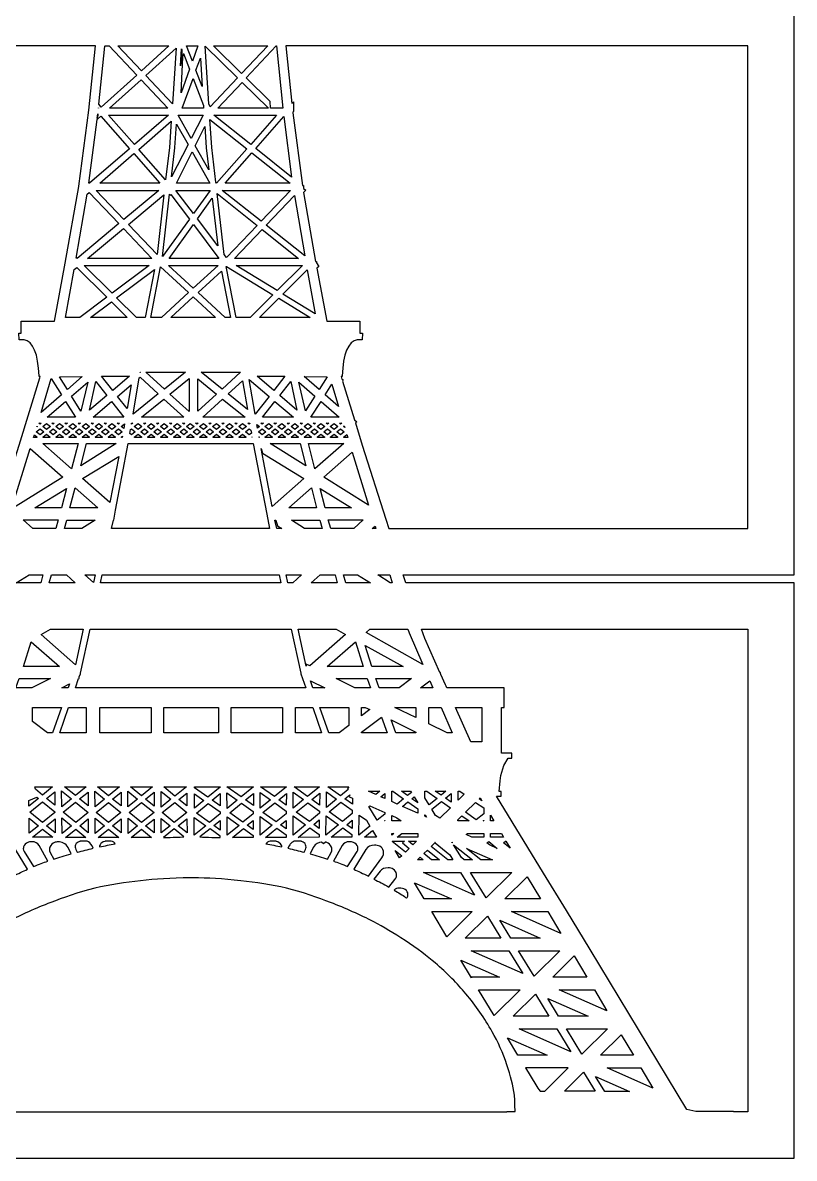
# Model space of a CAD drawing. Extents: x -437 to 3052, y -819 to 142.
# Drawn here: x 2754.7 to 3052.4, y -819.4 to -381.4 of the extents above; entities that cross this region are included whole.
import ezdxf

# ---------------------------------------------------------------- set-up
doc = ezdxf.new("R2010")
doc.units = 0
doc.layers.add('LAYER_1', color=7, linetype='CONTINUOUS')

msp = doc.modelspace()

# ---------------------------------------------------------------- linework, layer by layer
at = {"layer": 'LAYER_1', "color": 7}
for points in [[(2586.57, -372.41), (2586.57, -594.38), (2737.51, -594.38), (2736.56, -597.44), (2586.57, -597.44), (2586.57, -819.4), (3052.43, -819.4), (3052.43, -597.44), (2902.52, -597.44), (2901.57, -594.38), (3052.43, -594.38), (3052.43, -372.41)], [(2788.14, -390.33), (2798.72, -401.56), (2785.07, -413.9), (2784.13, -412.83), (2786.37, -390.46), (2786.51, -390.33), (2788.14, -390.33)], [(2811.14, -390.33), (2800.52, -399.93), (2791.46, -390.33), (2811.14, -390.33)], [(2812.48, -412.61), (2802.21, -401.72), (2813.9, -391.17), (2812.48, -412.61)], [(2815.59, -398), (2816.02, -391.48), (2816.14, -391.78), (2816, -394.58), (2815.59, -398)], [(2815.86, -408.37), (2816.56, -394.63), (2816.72, -393.28), (2819.08, -399.35), (2815.86, -408.37)], [(2820.21, -396.16), (2817.95, -390.33), (2822.3, -390.33), (2820.21, -396.16)], [(2827.08, -413.85), (2826.6, -412.61), (2825.13, -390.41), (2837.63, -402.66), (2827.08, -413.85)], [(2839.22, -400.98), (2828.34, -390.33), (2849.27, -390.33), (2839.22, -400.98)], [(2852.7, -390.33), (2855.1, -414.33), (2850.3, -414.33), (2850.27, -411.79), (2840.96, -402.68), (2852.59, -390.33), (2852.7, -390.33)], [(2821.6, -399.73), (2823.29, -395.1), (2824.01, -405.95), (2821.6, -399.73)], [(2824.5, -413.32), (2824.56, -414.33), (2816.26, -414.33), (2820.45, -402.88), (2824.5, -413.32)], [(2810.72, -414.33), (2788.25, -414.33), (2800.4, -403.36), (2810.72, -414.33)], [(2830.01, -414.33), (2839.37, -404.37), (2849.52, -414.33), (2830.01, -414.33)], [(2783.99, -414.2), (2783.99, -414.33), (2783.98, -414.33), (2783.99, -414.2)], [(2784.87, -417.38), (2795.97, -429.99), (2780.57, -443.32), (2780.29, -443.32), (2783.41, -418.7), (2784.87, -417.38)], [(2783.76, -417.04), (2783.47, -418.27), (2783.69, -416.49), (2783.69, -417.04), (2783.76, -417.04)], [(2810.95, -417.04), (2797.84, -428.37), (2787.85, -417.04), (2810.95, -417.04)], [(2811.37, -429.44), (2811.37, -429.45), (2809.9, -442.04), (2799.5, -430.26), (2812.03, -419.39), (2811.37, -429.44)], [(2818.54, -428.37), (2812.19, -440.83), (2813.5, -429.59), (2813.5, -429.56), (2814.1, -420.51), (2818.54, -428.37)], [(2814.7, -417.07), (2814.73, -417.04), (2824.32, -417.04), (2819.75, -426.01), (2814.7, -417.07)], [(2829.53, -443.31), (2829.27, -442.86), (2827.71, -429.45), (2827.71, -429.42), (2827, -418.67), (2841.25, -430.02), (2829.53, -443.31)], [(2842.72, -428.36), (2828.51, -417.04), (2852.7, -417.04), (2842.72, -428.36)], [(2844.66, -429.91), (2855.52, -417.57), (2858.48, -440.92), (2844.66, -429.91)], [(2826.56, -438.06), (2821.34, -428.82), (2825.04, -421.42), (2825.58, -429.54), (2825.58, -429.59), (2826.56, -438.06)], [(2807.7, -443.32), (2784.44, -443.32), (2797.63, -431.88), (2807.7, -443.32)], [(2814.08, -443.32), (2820.14, -431.2), (2826.99, -443.32), (2814.08, -443.32)], [(2832.85, -443.32), (2843.19, -431.57), (2857.94, -443.32), (2832.85, -443.32)], [(2807.32, -446.03), (2793.78, -457.29), (2783.08, -446.03), (2807.32, -446.03)], [(2827.04, -446.03), (2820.6, -454.98), (2813.83, -446.03), (2827.04, -446.03)], [(2846.7, -457.95), (2831.74, -446.03), (2858.03, -446.03), (2846.7, -457.95)], [(2780.41, -446.82), (2791.86, -458.88), (2775.75, -472.28), (2775.71, -472.28), (2775.49, -472.06), (2775.41, -472.17), (2779.58, -447.53), (2780.41, -446.82)], [(2806.56, -470.73), (2795.54, -459.15), (2809.23, -447.77), (2806.56, -470.73)], [(2808.62, -471.6), (2811.42, -447.54), (2811.87, -448.06), (2811.9, -447.68), (2819.04, -457.14), (2808.62, -471.6)], [(2822.13, -457.01), (2827.83, -449.02), (2829.97, -467.39), (2822.13, -457.01)], [(2832.53, -470.78), (2829.79, -447.3), (2845.17, -459.55), (2833.4, -471.93), (2832.53, -470.78)], [(2848.65, -459.5), (2859.58, -447.99), (2863.53, -471.35), (2848.65, -459.5)], [(2830.46, -472.28), (2811.23, -472.28), (2820.58, -459.18), (2830.46, -472.28)], [(2804.6, -472.28), (2779.75, -472.28), (2793.63, -460.74), (2804.6, -472.28)], [(2836.51, -472.28), (2847.12, -461.11), (2861.14, -472.28), (2836.51, -472.28)], [(2775.59, -475.73), (2787.2, -487.26), (2776.77, -495.08), (2771.26, -495.08), (2774.64, -476.52), (2775.59, -475.73)], [(2803.57, -475), (2789.23, -485.74), (2778.44, -475), (2803.57, -475)], [(2801.96, -495.08), (2798.6, -495.08), (2790.99, -487.49), (2805.61, -476.57), (2801.96, -495.08)], [(2818.73, -485.48), (2808.28, -495.08), (2804.14, -495.08), (2807.96, -475.57), (2818.73, -485.48)], [(2810.98, -475), (2830.13, -475), (2820.55, -483.8), (2810.98, -475)], [(2832.81, -495.08), (2822.38, -485.48), (2831.43, -477.15), (2834.94, -495.08), (2832.81, -495.08)], [(2842.51, -495.08), (2837.13, -495.08), (2833.25, -475.47), (2833.38, -475.35), (2851.31, -486.31), (2842.51, -495.08)], [(2852.92, -484.7), (2837.04, -475), (2862.66, -475), (2852.92, -484.7)], [(2855.12, -486.05), (2864.48, -476.75), (2867.56, -493.65), (2855.12, -486.05)], [(2795.06, -495.08), (2780.84, -495.08), (2788.96, -489.01), (2795.06, -495.08)], [(2811.95, -495.08), (2820.55, -487.16), (2829.16, -495.08), (2811.95, -495.08)], [(2846.04, -495.08), (2853.51, -487.66), (2865.65, -495.08), (2846.04, -495.08)], [(2800.05, -516.31), (2800.08, -516.18), (2800.24, -516.18), (2800.05, -516.31)], [(2817.5, -516.18), (2809.42, -522.68), (2802.3, -516.18), (2817.5, -516.18)], [(2831.66, -522.66), (2823.61, -516.18), (2838.8, -516.18), (2831.66, -522.66)], [(2769.68, -524.91), (2761.85, -531.75), (2765.73, -518.63), (2769.68, -524.91)], [(2777.72, -517.87), (2772, -522.87), (2768.92, -517.95), (2777.72, -517.87)], [(2777.22, -531.21), (2773.58, -525.4), (2779.81, -519.96), (2777.22, -531.21)], [(2782.94, -519.74), (2787.22, -525.2), (2780.57, -530.88), (2782.94, -519.74)], [(2789.51, -523.24), (2785.18, -517.73), (2795.94, -517.74), (2789.51, -523.24)], [(2795.01, -530.24), (2791.31, -525.54), (2796.57, -521.05), (2795.01, -530.24)], [(2807.07, -524.57), (2797.34, -532.41), (2799.71, -518.36), (2800.02, -518.1), (2807.07, -524.57)], [(2811.55, -524.63), (2818.96, -518.61), (2818.97, -531.4), (2811.55, -524.63)], [(2822.26, -531.18), (2822.26, -518.76), (2829.5, -524.61), (2822.26, -531.18)], [(2834.03, -524.57), (2839.56, -519.49), (2841.42, -530.52), (2834.03, -524.57)], [(2844.43, -532.36), (2842.17, -519.02), (2849.79, -525.54), (2844.43, -532.36)], [(2851.59, -523.24), (2845.16, -517.74), (2855.93, -517.73), (2851.59, -523.24)], [(2853.89, -525.2), (2858.17, -519.74), (2860.53, -530.88), (2853.89, -525.2)], [(2863.87, -531.14), (2861.29, -519.96), (2867.5, -525.38), (2863.87, -531.14)], [(2869.09, -522.86), (2863.4, -517.89), (2872.17, -517.96), (2869.09, -522.86)], [(2871.43, -524.91), (2874, -520.82), (2876.52, -529.36), (2871.43, -524.91)], [(2775.13, -533.57), (2764.23, -533.57), (2771.26, -527.43), (2775.13, -533.57)], [(2781.94, -533.57), (2789.03, -527.5), (2793.79, -533.57), (2781.94, -533.57)], [(2816.87, -533.57), (2800.53, -533.57), (2809.2, -526.53), (2816.87, -533.57)], [(2824.24, -533.57), (2831.88, -526.54), (2840.57, -533.57), (2824.24, -533.57)], [(2847.31, -533.57), (2852.08, -527.5), (2859.17, -533.57), (2847.31, -533.57)], [(2865.97, -533.57), (2869.84, -527.43), (2876.87, -533.57), (2865.97, -533.57)], [(2761.44, -538), (2762.88, -539.19), (2761.43, -540.38), (2759.99, -539.19), (2761.44, -538)], [(2760.2, -537.23), (2760.27, -537.03), (2760.36, -537.11), (2760.2, -537.23)], [(2761.89, -535.85), (2761.43, -536.23), (2760.97, -535.85), (2761.89, -535.85)], [(2765.41, -537.11), (2763.95, -538.3), (2762.51, -537.12), (2763.97, -535.92), (2765.41, -537.11)], [(2766.49, -537.99), (2767.92, -539.18), (2766.47, -540.36), (2765.03, -539.19), (2766.49, -537.99)], [(2766.01, -535.85), (2766.94, -535.85), (2766.48, -536.23), (2766.01, -535.85)], [(2767.55, -537.12), (2769, -535.92), (2770.45, -537.11), (2768.99, -538.3), (2767.55, -537.12)], [(2770.07, -539.19), (2771.52, -537.99), (2772.97, -539.18), (2771.51, -540.37), (2770.07, -539.19)], [(2771.05, -535.85), (2771.99, -535.85), (2771.52, -536.24), (2771.05, -535.85)], [(2772.59, -537.12), (2774.05, -535.92), (2775.49, -537.11), (2774.03, -538.3), (2772.59, -537.12)], [(2775.11, -539.19), (2776.56, -537.99), (2778, -539.18), (2776.55, -540.37), (2775.11, -539.19)], [(2776.09, -535.85), (2777.02, -535.85), (2776.55, -536.23), (2776.09, -535.85)], [(2779.07, -538.3), (2777.63, -537.11), (2779.07, -535.92), (2780.53, -537.11), (2779.07, -538.3)], [(2781.6, -538), (2783.04, -539.18), (2781.59, -540.37), (2780.16, -539.2), (2781.6, -538)], [(2782.07, -535.85), (2781.61, -536.23), (2781.15, -535.85), (2782.07, -535.85)], [(2784.13, -535.93), (2785.57, -537.11), (2784.12, -538.3), (2782.68, -537.11), (2784.13, -535.93)], [(2786.64, -538), (2788.09, -539.19), (2786.64, -540.37), (2785.2, -539.19), (2786.64, -538)], [(2786.18, -535.85), (2787.09, -535.85), (2786.64, -536.23), (2786.18, -535.85)], [(2787.72, -537.12), (2789.18, -535.93), (2790.62, -537.11), (2789.16, -538.3), (2787.72, -537.12)], [(2790.24, -539.19), (2791.69, -537.99), (2793.13, -539.18), (2791.68, -540.37), (2790.24, -539.19)], [(2791.22, -535.85), (2792.15, -535.85), (2791.68, -536.23), (2791.22, -535.85)], [(2792.76, -537.11), (2794.05, -536.05), (2793.73, -537.91), (2792.76, -537.11)], [(2796.73, -537.99), (2798.17, -539.18), (2796.72, -540.37), (2796.09, -539.85), (2796.34, -538.31), (2796.73, -537.99)], [(2796.69, -536.21), (2796.75, -535.85), (2797.2, -535.85), (2796.72, -536.24), (2796.69, -536.21)], [(2800.69, -537.11), (2799.24, -538.3), (2797.79, -537.12), (2799.25, -535.92), (2800.69, -537.11)], [(2800.32, -539.19), (2801.77, -537.99), (2803.21, -539.18), (2801.76, -540.37), (2800.32, -539.19)], [(2802.23, -535.85), (2801.76, -536.23), (2801.3, -535.85), (2802.23, -535.85)], [(2805.73, -537.11), (2804.28, -538.3), (2802.84, -537.12), (2804.28, -535.92), (2805.73, -537.11)], [(2805.36, -539.2), (2806.81, -538), (2808.25, -539.18), (2806.79, -540.37), (2805.36, -539.2)], [(2807.27, -535.85), (2806.81, -536.23), (2806.35, -535.85), (2807.27, -535.85)], [(2810.77, -537.11), (2809.32, -538.3), (2807.89, -537.11), (2809.33, -535.93), (2810.77, -537.11)], [(2810.41, -539.19), (2811.86, -538), (2813.29, -539.19), (2811.84, -540.37), (2810.41, -539.19)], [(2812.3, -535.85), (2811.84, -536.23), (2811.38, -535.85), (2812.3, -535.85)], [(2815.83, -537.11), (2814.37, -538.3), (2812.93, -537.12), (2814.39, -535.92), (2815.83, -537.11)], [(2815.45, -539.19), (2816.91, -537.99), (2818.35, -539.17), (2816.88, -540.37), (2815.45, -539.19)], [(2817.35, -535.85), (2816.89, -536.23), (2816.43, -535.85), (2817.35, -535.85)], [(2819.41, -535.92), (2820.87, -537.11), (2819.41, -538.3), (2817.96, -537.12), (2819.41, -535.92)], [(2820.48, -539.19), (2821.94, -537.99), (2823.38, -539.18), (2821.92, -540.37), (2820.48, -539.19)], [(2821.46, -535.85), (2822.4, -535.85), (2821.93, -536.24), (2821.46, -535.85)], [(2823.01, -537.12), (2824.46, -535.93), (2825.9, -537.11), (2824.45, -538.3), (2823.01, -537.12)], [(2825.52, -539.18), (2826.97, -537.99), (2828.42, -539.18), (2826.96, -540.37), (2825.52, -539.18)], [(2826.51, -535.85), (2827.43, -535.85), (2826.97, -536.23), (2826.51, -535.85)], [(2828.03, -537.11), (2829.48, -535.92), (2830.94, -537.11), (2829.48, -538.3), (2828.03, -537.11)], [(2830.57, -539.2), (2832.02, -538), (2833.46, -539.18), (2832, -540.37), (2830.57, -539.2)], [(2831.56, -535.85), (2832.48, -535.85), (2832.02, -536.23), (2831.56, -535.85)], [(2833.1, -537.12), (2834.54, -535.93), (2835.98, -537.11), (2834.53, -538.3), (2833.1, -537.12)], [(2835.61, -539.19), (2837.06, -538), (2838.5, -539.19), (2837.05, -540.37), (2835.61, -539.19)], [(2836.59, -535.85), (2837.51, -535.85), (2837.05, -536.23), (2836.59, -535.85)], [(2839.58, -538.3), (2838.14, -537.12), (2839.59, -535.92), (2841.03, -537.11), (2839.58, -538.3)], [(2842.1, -537.99), (2842.77, -538.54), (2842.96, -539.66), (2842.09, -540.37), (2840.65, -539.19), (2842.1, -537.99)], [(2842.33, -535.85), (2842.36, -536.02), (2842.1, -536.23), (2841.64, -535.85), (2842.33, -535.85)], [(2845.32, -537.73), (2845.08, -536.3), (2846.07, -537.11), (2845.32, -537.73)], [(2847.14, -537.99), (2848.59, -539.18), (2847.13, -540.37), (2845.69, -539.19), (2847.14, -537.99)], [(2846.67, -535.85), (2847.61, -535.85), (2847.14, -536.24), (2846.67, -535.85)], [(2848.21, -537.12), (2849.67, -535.92), (2851.11, -537.11), (2849.65, -538.3), (2848.21, -537.12)], [(2850.73, -539.19), (2852.18, -537.99), (2853.62, -539.18), (2852.17, -540.36), (2850.73, -539.19)], [(2851.69, -535.85), (2852.64, -535.85), (2852.16, -536.24), (2851.69, -535.85)], [(2853.24, -537.13), (2854.7, -535.92), (2856.14, -537.11), (2854.68, -538.31), (2853.24, -537.13)], [(2857.2, -540.38), (2855.77, -539.2), (2857.22, -538), (2858.66, -539.18), (2857.2, -540.38)], [(2857.22, -536.23), (2856.77, -535.85), (2857.69, -535.85), (2857.22, -536.23)], [(2859.74, -538.3), (2858.3, -537.12), (2859.75, -535.93), (2861.19, -537.11), (2859.74, -538.3)], [(2862.27, -538), (2863.71, -539.19), (2862.26, -540.37), (2860.82, -539.19), (2862.27, -538)], [(2861.8, -535.85), (2862.72, -535.85), (2862.26, -536.23), (2861.8, -535.85)], [(2864.78, -538.3), (2863.34, -537.12), (2864.8, -535.92), (2866.24, -537.11), (2864.78, -538.3)], [(2867.3, -537.99), (2868.75, -539.18), (2867.3, -540.37), (2865.85, -539.18), (2867.3, -537.99)], [(2866.84, -535.85), (2867.77, -535.85), (2867.31, -536.23), (2866.84, -535.85)], [(2869.83, -538.3), (2868.37, -537.11), (2869.82, -535.92), (2871.28, -537.11), (2869.83, -538.3)], [(2872.35, -537.99), (2873.79, -539.18), (2872.33, -540.37), (2870.9, -539.19), (2872.35, -537.99)], [(2871.87, -535.85), (2872.82, -535.85), (2872.34, -536.24), (2871.87, -535.85)], [(2874.86, -538.3), (2873.42, -537.12), (2874.87, -535.93), (2876.31, -537.11), (2874.86, -538.3)], [(2877.39, -537.99), (2878.83, -539.19), (2877.38, -540.37), (2875.94, -539.19), (2877.39, -537.99)], [(2876.92, -535.85), (2877.85, -535.85), (2877.38, -536.23), (2876.92, -535.85)], [(2878.45, -537.11), (2878.76, -536.86), (2878.97, -537.54), (2878.45, -537.11)], [(2760.36, -541.25), (2760.18, -541.4), (2758.95, -541.4), (2759.27, -540.35), (2760.36, -541.25)], [(2763.96, -540.07), (2765.39, -541.25), (2765.2, -541.4), (2762.68, -541.4), (2762.51, -541.26), (2763.96, -540.07)], [(2769, -540.06), (2770.44, -541.25), (2770.26, -541.4), (2767.74, -541.4), (2767.55, -541.25), (2769, -540.06)], [(2774.04, -540.06), (2775.48, -541.24), (2775.28, -541.4), (2772.76, -541.4), (2772.59, -541.26), (2774.04, -540.06)], [(2780.33, -541.4), (2777.81, -541.4), (2777.64, -541.26), (2779.09, -540.07), (2780.52, -541.25), (2780.33, -541.4)], [(2784.13, -540.07), (2785.57, -541.25), (2785.39, -541.4), (2782.83, -541.4), (2782.67, -541.26), (2784.13, -540.07)], [(2789.16, -540.07), (2790.6, -541.25), (2790.41, -541.4), (2787.89, -541.4), (2787.72, -541.26), (2789.16, -540.07)], [(2793.22, -540.87), (2793.13, -541.4), (2792.94, -541.4), (2792.76, -541.25), (2793.22, -540.87)], [(2799.25, -540.06), (2800.68, -541.24), (2800.49, -541.4), (2797.97, -541.4), (2797.79, -541.26), (2799.25, -540.06)], [(2804.29, -540.07), (2805.72, -541.25), (2805.54, -541.4), (2803.01, -541.4), (2802.85, -541.26), (2804.29, -540.07)], [(2809.33, -540.07), (2810.77, -541.25), (2810.59, -541.4), (2808.04, -541.4), (2807.87, -541.26), (2809.33, -540.07)], [(2814.37, -540.07), (2815.8, -541.25), (2815.61, -541.4), (2813.09, -541.4), (2812.93, -541.26), (2814.37, -540.07)], [(2819.42, -540.05), (2820.87, -541.24), (2820.67, -541.4), (2818.15, -541.4), (2817.96, -541.25), (2819.42, -540.05)], [(2824.45, -540.05), (2825.89, -541.24), (2825.7, -541.4), (2823.17, -541.4), (2822.99, -541.25), (2824.45, -540.05)], [(2829.5, -540.07), (2830.93, -541.25), (2830.75, -541.4), (2828.22, -541.4), (2828.05, -541.26), (2829.5, -540.07)], [(2834.54, -540.07), (2835.98, -541.25), (2835.8, -541.4), (2833.25, -541.4), (2833.08, -541.26), (2834.54, -540.07)], [(2839.58, -540.07), (2841.01, -541.25), (2840.83, -541.4), (2838.3, -541.4), (2838.13, -541.26), (2839.58, -540.07)], [(2843.17, -541.25), (2843.22, -541.21), (2843.23, -541.3), (2843.17, -541.25)], [(2846.06, -541.25), (2845.94, -541.34), (2845.9, -541.12), (2846.06, -541.25)], [(2848.21, -541.26), (2849.66, -540.06), (2851.1, -541.24), (2850.9, -541.4), (2848.38, -541.4), (2848.21, -541.26)], [(2854.71, -540.07), (2856.14, -541.25), (2855.95, -541.4), (2853.43, -541.4), (2853.26, -541.26), (2854.71, -540.07)], [(2859.74, -540.07), (2861.19, -541.25), (2861, -541.4), (2858.45, -541.4), (2858.29, -541.26), (2859.74, -540.07)], [(2863.51, -541.4), (2863.33, -541.25), (2864.77, -540.06), (2866.22, -541.25), (2866.03, -541.4), (2863.51, -541.4)], [(2868.38, -541.25), (2869.83, -540.06), (2871.27, -541.25), (2871.08, -541.4), (2868.56, -541.4), (2868.38, -541.25)], [(2876.11, -541.4), (2873.58, -541.4), (2873.42, -541.26), (2874.87, -540.06), (2876.3, -541.24), (2876.11, -541.4)], [(2878.64, -541.4), (2878.47, -541.26), (2879.76, -540.19), (2880.12, -541.4), (2878.64, -541.4)], [(2770.19, -556.61), (2751.15, -568.51), (2750.54, -568.51), (2757.67, -545.57), (2770.19, -556.61)], [(2776.12, -543.68), (2773.59, -553.46), (2762.51, -543.68), (2776.12, -543.68)], [(2790.85, -543.68), (2777.17, -552.24), (2779.38, -543.68), (2790.85, -543.68)], [(2789.72, -573.27), (2789.94, -573.27), (2790.49, -569.41), (2795.43, -543.68), (2843.64, -543.68), (2848.88, -570.94), (2850.02, -576.46), (2789.06, -576.46), (2789.72, -573.27)], [(2846.73, -545.67), (2847.2, -547.39), (2863.25, -557.23), (2851.02, -568.01), (2846.73, -545.67)], [(2850.26, -543.68), (2861.73, -543.68), (2863.94, -552.24), (2850.26, -543.68)], [(2867.51, -553.46), (2864.98, -543.68), (2878.59, -543.68), (2867.51, -553.46)], [(2870.92, -556.61), (2881.84, -546.97), (2888.2, -567.41), (2870.92, -556.61)], [(2791.77, -548.7), (2788.35, -566.49), (2777.86, -557.23), (2791.77, -548.7)], [(2769.7, -568.51), (2759.47, -568.51), (2771.63, -561.05), (2769.7, -568.51)], [(2783.69, -568.51), (2772.96, -568.51), (2774.95, -560.81), (2783.69, -568.51)], [(2866.15, -560.81), (2868.14, -568.51), (2857.42, -568.51), (2866.15, -560.81)], [(2869.47, -561.05), (2881.63, -568.51), (2871.4, -568.51), (2869.47, -561.05)], [(2754.94, -573.15), (2768.44, -573.19), (2767.53, -576.46), (2758.65, -576.46), (2754.94, -573.15)], [(2782.66, -573.24), (2777.6, -576.46), (2770.81, -576.46), (2771.72, -573.2), (2782.66, -573.24)], [(2852.73, -576.46), (2852.06, -573.26), (2852.41, -573.26), (2852.99, -575.39), (2854.73, -576.46), (2852.73, -576.46)], [(2863.5, -576.46), (2858.44, -573.24), (2869.39, -573.2), (2870.29, -576.46), (2863.5, -576.46)], [(2873.57, -576.46), (2872.66, -573.19), (2886.16, -573.15), (2882.45, -576.46), (2873.57, -576.46)], [(2889.61, -576.46), (2890.67, -575.51), (2890.96, -576.46), (2889.61, -576.46)], [(2762.54, -594.38), (2761.69, -597.44), (2752.21, -597.44), (2757.19, -594.38), (2762.54, -594.38)], [(2771.6, -594.38), (2775.04, -597.44), (2764.98, -597.44), (2765.83, -594.38), (2771.6, -594.38)], [(2782.64, -594.38), (2782.04, -597.32), (2778.74, -594.38), (2782.64, -594.38)], [(2785.35, -594.38), (2853.73, -594.38), (2854.37, -597.44), (2784.71, -597.44), (2785.35, -594.38)], [(2857.07, -597.44), (2856.43, -594.38), (2862.37, -594.38), (2858.93, -597.44), (2857.07, -597.44)], [(2875.27, -594.38), (2876.13, -597.44), (2866.07, -597.44), (2869.5, -594.38), (2875.27, -594.38)], [(2879.41, -597.44), (2878.56, -594.38), (2883.91, -594.38), (2888.9, -597.44), (2879.41, -597.44)], [(2897.29, -597.44), (2896.53, -597.44), (2891.71, -594.38), (2896.37, -594.38), (2897.29, -597.44)], [(2778.11, -615.36), (2775.1, -629), (2761.84, -617.35), (2765.42, -615.36), (2778.11, -615.36)], [(2775.1, -637.88), (2776.33, -634.36), (2776.49, -634.36), (2776.59, -633.64), (2777, -632.47), (2777.07, -632.41), (2777.07, -632.26), (2780.81, -615.36), (2858.27, -615.36), (2862.01, -632.26), (2862.01, -632.42), (2862.08, -632.48), (2863.97, -637.88), (2775.1, -637.88)], [(2879.26, -617.35), (2865.52, -629.43), (2864.08, -628.74), (2864.14, -629.62), (2864.11, -629.62), (2860.97, -615.36), (2875.68, -615.36), (2879.26, -617.35)], [(2903.35, -615.36), (2903.83, -616.73), (2903.85, -616.75), (2909.12, -628.96), (2887.25, -616.54), (2888.62, -615.36), (2903.35, -615.36)], [(3034.51, -801.49), (3029.04, -801.49), (3029.04, -801.34), (3014.42, -801.34), (3010.99, -800.59), (2973.68, -738.83), (2964.5, -723.83), (2955.67, -709.4), (2937.54, -679.78), (2939.3, -679.78), (2939.3, -677.9), (2938.62, -677.9), (2938.98, -673.84), (2939.16, -671.78), (2940.37, -667.89), (2942.05, -665.03), (2943.4, -665.03), (2943.4, -663.16), (2939.44, -663.16), (2939.44, -645.46), (2940.47, -645.46), (2940.47, -637.88), (2918.35, -637.88), (2918.1, -637.31), (2918.16, -637.31), (2917.87, -636.8), (2916.07, -632.75), (2915.87, -631.93), (2915.74, -632.02), (2909.92, -618.91), (2909.9, -618.86), (2908.64, -615.36), (3034.51, -615.36), (3034.51, -801.49)], [(2755, -629.68), (2757.99, -620.15), (2768.9, -629.64), (2755, -629.68)], [(2872.2, -629.64), (2883.11, -620.15), (2886.11, -629.68), (2872.2, -629.64)], [(2889.41, -629.69), (2886.85, -621.57), (2901.51, -629.73), (2889.41, -629.69)], [(2752.12, -637.88), (2753.41, -634.36), (2765.47, -634.36), (2758.26, -637.88), (2752.12, -637.88)], [(2882.84, -637.88), (2875.63, -634.36), (2887.7, -634.36), (2888.99, -637.88), (2882.84, -637.88)], [(2900, -637.88), (2892.33, -637.88), (2891.03, -634.36), (2904.69, -634.36), (2900, -637.88)], [(2769.8, -637.88), (2772.86, -636.39), (2772.34, -637.88), (2769.8, -637.88)], [(2866.73, -637.88), (2865.8, -635.21), (2871.3, -637.88), (2866.73, -637.88)], [(2908.2, -637.88), (2911.79, -635.17), (2912.96, -637.88), (2908.2, -637.88)], [(2766.26, -655.29), (2764.28, -655.29), (2758.47, -650.92), (2758.47, -645.46), (2769.7, -645.46), (2766.26, -655.29)], [(2779.23, -655.29), (2769.02, -655.29), (2772.46, -645.46), (2779.23, -645.46), (2779.23, -655.29)], [(2784.45, -655.29), (2784.45, -645.46), (2804.31, -645.46), (2804.31, -655.29), (2784.45, -655.29)], [(2809.2, -655.29), (2809.2, -645.46), (2830.23, -645.46), (2830.23, -655.29), (2809.2, -655.29)], [(2835.18, -655.29), (2835.18, -645.46), (2855.04, -645.46), (2855.04, -655.29), (2835.18, -655.29)], [(2866.62, -645.46), (2870.06, -655.29), (2859.93, -655.29), (2859.93, -645.46), (2866.62, -645.46)], [(2880.61, -645.46), (2880.61, -652.44), (2876.82, -655.29), (2872.81, -655.29), (2869.38, -645.46), (2880.61, -645.46)], [(2885.51, -648.77), (2885.51, -645.46), (2886.89, -645.46), (2888.72, -646.35), (2885.51, -648.77)], [(2906.48, -649.41), (2898.37, -645.46), (2906.48, -645.46), (2906.48, -649.41)], [(2918.54, -655.29), (2911.49, -651.85), (2911.49, -645.46), (2916.23, -645.46), (2920.46, -655.29), (2918.54, -655.29)], [(2931.86, -658.7), (2927.59, -658.7), (2921.71, -645.47), (2931.86, -645.47), (2931.86, -658.7)], [(2885.51, -655.29), (2885.51, -654.98), (2893.16, -649.21), (2895.4, -655.29), (2885.51, -655.29)], [(2898.75, -655.29), (2896.92, -650.33), (2906.48, -654.98), (2906.48, -655.29), (2898.75, -655.29)], [(2762.43, -679.31), (2759.67, -677.03), (2759.45, -676.12), (2766.29, -676.12), (2762.43, -679.31)], [(2767.09, -678.02), (2767.16, -683.22), (2763.98, -680.59), (2767.09, -678.02)], [(2769.83, -683.82), (2769.74, -677.71), (2773.54, -680.79), (2769.83, -683.82)], [(2775.1, -679.52), (2770.92, -676.12), (2779.27, -676.12), (2775.1, -679.52)], [(2776.67, -680.79), (2779.94, -678.12), (2779.97, -683.47), (2776.67, -680.79)], [(2786.31, -680.83), (2782.64, -683.81), (2782.6, -677.81), (2786.31, -680.83)], [(2787.87, -679.57), (2783.62, -676.12), (2792.13, -676.12), (2787.87, -679.57)], [(2789.44, -680.84), (2792.67, -678.22), (2792.69, -683.49), (2789.44, -680.84)], [(2799.03, -680.84), (2795.36, -683.81), (2795.33, -677.83), (2799.03, -680.84)], [(2796.36, -676.12), (2804.86, -676.12), (2800.6, -679.57), (2796.36, -676.12)], [(2802.16, -680.84), (2805.52, -678.13), (2805.51, -683.57), (2802.16, -680.84)], [(2811.9, -680.93), (2808.17, -683.9), (2808.18, -677.86), (2811.9, -680.93)], [(2813.48, -679.67), (2809.14, -676.12), (2817.95, -676.12), (2813.48, -679.67)], [(2815.04, -680.95), (2818.05, -678.56), (2818.09, -683.45), (2815.04, -680.95)], [(2820.99, -684.31), (2821.03, -678.77), (2824.63, -681.33), (2820.99, -684.31)], [(2830.9, -676.19), (2826.14, -680.09), (2821.05, -676.46), (2821.05, -676.12), (2830.9, -676.12), (2830.9, -676.19)], [(2827.8, -681.27), (2830.9, -678.72), (2830.9, -683.47), (2827.8, -681.27)], [(2839, -680), (2833.56, -676.13), (2833.56, -676.12), (2843.76, -676.12), (2843.76, -676.13), (2839, -680)], [(2833.57, -684.42), (2833.56, -678.45), (2837.49, -681.24), (2833.57, -684.42)], [(2840.67, -681.19), (2843.75, -678.69), (2843.73, -683.36), (2840.67, -681.19)], [(2846.41, -678.36), (2850.33, -681.14), (2846.38, -684.35), (2846.41, -678.36)], [(2851.85, -679.91), (2846.52, -676.12), (2856.49, -676.12), (2856.49, -676.13), (2851.85, -679.91)], [(2853.51, -681.08), (2856.47, -678.67), (2856.45, -683.17), (2853.51, -681.08)], [(2863.13, -681.06), (2859.11, -684.33), (2859.15, -678.19), (2863.13, -681.06)], [(2859.51, -676.12), (2869.21, -676.12), (2864.65, -679.83), (2859.51, -676.12)], [(2866.3, -681.03), (2869.32, -678.58), (2869.26, -683.15), (2866.3, -681.03)], [(2875.84, -680.83), (2871.91, -684.08), (2871.99, -678.08), (2875.84, -680.83)], [(2880.25, -677.2), (2877.36, -679.59), (2872.49, -676.12), (2880.51, -676.12), (2880, -676.78), (2880.25, -677.2)], [(2888.11, -677.81), (2892.47, -677.81), (2890.94, -679.07), (2888.11, -677.81)], [(2892.96, -679.97), (2894.5, -678.72), (2894.49, -680.65), (2892.96, -679.97)], [(2899.24, -682.75), (2897.16, -681.83), (2897.16, -677.81), (2897.58, -677.81), (2901.72, -680.74), (2899.24, -682.75)], [(2900.85, -677.81), (2904.42, -677.81), (2904.72, -678.3), (2903.24, -679.5), (2900.85, -677.81)], [(2914.61, -680.6), (2911.53, -683.09), (2909.9, -680.42), (2909.9, -677.81), (2910.6, -677.81), (2914.61, -680.6)], [(2916.13, -679.37), (2913.9, -677.81), (2918.05, -677.81), (2916.13, -679.37)], [(2917.82, -680.54), (2920.08, -678.72), (2920.04, -682.09), (2917.82, -680.54)], [(2922.72, -681.24), (2922.75, -677.81), (2923.39, -677.81), (2925.02, -678.96), (2922.72, -681.24)], [(2760.24, -680.08), (2760.87, -680.59), (2757.17, -683.64), (2757.15, -681.44), (2760.24, -680.08)], [(2757.55, -685.89), (2762.43, -681.87), (2767.2, -685.82), (2767.2, -685.96), (2762.43, -689.86), (2757.55, -685.89)], [(2770.41, -685.9), (2775.1, -682.07), (2779.94, -686), (2775.19, -689.85), (2770.41, -685.9)], [(2792.66, -685.99), (2787.86, -689.88), (2783.08, -686), (2787.88, -682.1), (2792.66, -685.99)], [(2805.46, -686.07), (2800.62, -689.93), (2795.79, -686), (2800.59, -682.11), (2805.46, -686.07)], [(2818.03, -685.96), (2813.21, -689.83), (2808.6, -686.08), (2813.47, -682.21), (2818.03, -685.96)], [(2830.91, -686.59), (2826.87, -689.87), (2821.77, -686.22), (2826.29, -682.51), (2830.91, -685.79), (2830.91, -686.59)], [(2839.73, -689.75), (2834.62, -686.12), (2839.16, -682.42), (2843.71, -685.66), (2843.71, -686.52), (2839.73, -689.75)], [(2852.56, -689.65), (2847.45, -686.01), (2851.99, -682.32), (2856.43, -685.48), (2856.43, -686.51), (2852.56, -689.65)], [(2865.35, -689.5), (2860.3, -685.91), (2864.79, -682.26), (2869.22, -685.46), (2869.21, -686.31), (2865.35, -689.5)], [(2878.11, -689.54), (2872.93, -685.81), (2877.52, -682.02), (2881.89, -685.14), (2881.88, -686.46), (2878.11, -689.54)], [(2879.02, -680.77), (2880.9, -679.23), (2880.71, -680.01), (2881.94, -680.55), (2881.92, -682.84), (2879.02, -680.77)], [(2907.22, -686.29), (2901.26, -683.65), (2903.39, -681.93), (2907.22, -684.63), (2907.22, -686.29)], [(2904.92, -680.69), (2905.77, -680), (2907.17, -682.28), (2904.92, -680.69)], [(2919.75, -684.18), (2915.62, -688.26), (2914, -687.12), (2912.58, -684.79), (2916.3, -681.78), (2919.75, -684.18)], [(2932.61, -686.54), (2929.74, -688.84), (2925.59, -685.95), (2929.49, -682.1), (2932.61, -684.28), (2932.61, -686.54)], [(2930.86, -680.74), (2931.26, -680.35), (2931.93, -681.49), (2930.86, -680.74)], [(2833.61, -694.73), (2833.59, -694.71), (2833.57, -687.69), (2838.21, -690.99), (2833.61, -694.73)], [(2846.37, -687.55), (2851.05, -690.88), (2846.33, -694.71), (2846.37, -687.55)], [(2863.84, -690.74), (2859.04, -694.71), (2859.09, -687.36), (2863.84, -690.74)], [(2876.59, -690.77), (2871.75, -694.72), (2871.86, -687.36), (2876.59, -690.77)], [(2884.45, -694.74), (2884.53, -687.03), (2887.33, -689.02), (2888.69, -691.29), (2884.45, -694.74)], [(2891.49, -689.03), (2888.33, -683.75), (2888.64, -683.49), (2894.48, -686.06), (2894.48, -686.6), (2891.49, -689.03)], [(2897.14, -689.23), (2897.15, -687.23), (2899.13, -688.11), (2900.71, -689.23), (2897.14, -689.23)], [(2909.99, -686.88), (2910.54, -687.76), (2909.88, -687.47), (2909.88, -686.97), (2909.99, -686.88)], [(2924.22, -687.3), (2926.99, -689.23), (2922.64, -689.23), (2922.64, -688.86), (2924.22, -687.3)], [(2935.27, -689.23), (2935.27, -687.1), (2936.54, -689.23), (2935.27, -689.23)], [(2760.86, -691.14), (2757.29, -694.05), (2757.22, -688.17), (2760.86, -691.14)], [(2767.23, -688.48), (2767.31, -693.85), (2763.99, -691.14), (2767.23, -688.48)], [(2773.62, -691.12), (2769.98, -694.07), (2769.89, -688.04), (2773.62, -691.12)], [(2780, -688.49), (2780.03, -693.85), (2776.75, -691.13), (2780, -688.49)], [(2786.29, -691.15), (2782.7, -694.06), (2782.66, -688.21), (2786.29, -691.15)], [(2789.42, -691.15), (2792.72, -688.49), (2792.74, -693.85), (2789.42, -691.15)], [(2799.03, -691.19), (2795.41, -694.08), (2795.38, -688.21), (2799.03, -691.19)], [(2802.18, -691.2), (2805.5, -688.56), (2805.49, -693.89), (2802.18, -691.2)], [(2811.64, -691.1), (2808.16, -693.89), (2808.17, -688.27), (2811.64, -691.1)], [(2814.78, -691.11), (2818.13, -688.44), (2818.17, -693.87), (2814.78, -691.11)], [(2820.96, -687.95), (2825.35, -691.11), (2820.9, -694.73), (2820.96, -687.95)], [(2830.91, -689.13), (2830.92, -692.79), (2828.53, -691.07), (2830.91, -689.13)], [(2841.4, -690.94), (2843.7, -689.07), (2843.68, -692.56), (2841.4, -690.94)], [(2848.36, -695.61), (2852.73, -692.06), (2856.37, -694.66), (2856.37, -695.61), (2848.36, -695.61)], [(2854.23, -690.84), (2856.41, -689.07), (2856.39, -692.37), (2854.23, -690.84)], [(2861.06, -695.6), (2865.51, -691.93), (2869.09, -694.47), (2869.07, -695.59), (2861.06, -695.6)], [(2869.17, -688.91), (2869.12, -692.18), (2867.02, -690.69), (2869.17, -688.91)], [(2873.81, -695.59), (2878.25, -691.97), (2881.79, -694.53), (2881.78, -695.58), (2873.81, -695.59)], [(2881.85, -689.03), (2881.81, -692.21), (2879.77, -690.74), (2881.85, -689.03)], [(2894.48, -689.15), (2894.48, -689.23), (2894.38, -689.23), (2894.48, -689.15)], [(2932.45, -689.23), (2932.61, -689.1), (2932.61, -689.23), (2932.45, -689.23)], [(2758.54, -695.58), (2762.43, -692.41), (2766.32, -695.59), (2758.54, -695.58)], [(2771.23, -695.6), (2775.18, -692.4), (2779.06, -695.6), (2771.23, -695.6)], [(2783.92, -695.61), (2787.86, -692.43), (2791.78, -695.62), (2783.92, -695.61)], [(2800.6, -692.46), (2804.5, -695.63), (2796.64, -695.62), (2800.6, -692.46)], [(2839.88, -692.17), (2843.67, -694.87), (2843.66, -695.62), (2835.64, -695.63), (2839.88, -692.17)], [(2889.72, -693.01), (2891.26, -695.57), (2886.55, -695.58), (2889.72, -693.01)], [(2897.94, -694.1), (2897.13, -694.75), (2897.14, -694.1), (2897.94, -694.1)], [(2901.08, -694.1), (2907.21, -694.1), (2907.21, -695.56), (2899.26, -695.56), (2901.08, -694.1)], [(2926.35, -694.1), (2932.61, -694.1), (2932.61, -695.53), (2928.06, -695.54), (2925.8, -694.53), (2926.35, -694.1)], [(2939.43, -694.1), (2940.28, -695.53), (2935.27, -695.53), (2935.27, -694.1), (2939.43, -694.1)], [(2902.4, -701.32), (2897.3, -697.16), (2897.39, -697.08), (2902.08, -697.08), (2901.26, -697.75), (2903.86, -699.87), (2902.4, -701.32)], [(2898.44, -700.62), (2901, -702.71), (2900.18, -703.52), (2898.44, -700.62)], [(2903.57, -697.08), (2906.69, -697.08), (2905.28, -698.48), (2903.57, -697.08)], [(2910.86, -700.49), (2915.58, -704.3), (2912.41, -704.3), (2909.45, -701.89), (2910.86, -700.49)], [(2918.75, -704.3), (2912.28, -699.09), (2913.86, -697.53), (2913.8, -697.63), (2913.98, -697.63), (2913.84, -697.75), (2919.48, -702.3), (2920.71, -704.3), (2918.75, -704.3)], [(2920.47, -697.66), (2920.33, -697.42), (2920.6, -697.55), (2920.47, -697.66)], [(2928.32, -704.3), (2925.09, -704.3), (2924, -703.43), (2920.94, -698.43), (2928.32, -704.3)], [(2935.96, -704.3), (2931.45, -704.3), (2925.91, -699.88), (2935.96, -704.3)], [(2937.79, -699.86), (2934.85, -698.55), (2933.86, -697.74), (2934.53, -697.19), (2937.79, -699.86)], [(2940.23, -697.74), (2941.06, -697.06), (2941.19, -697.06), (2942.84, -699.82), (2940.23, -697.74)], [(2907, -704.3), (2908.04, -703.28), (2909.28, -704.3), (2907, -704.3)], [(2923.7, -709.17), (2929.09, -717.94), (2909.32, -709.17), (2923.7, -709.17)], [(2933.54, -718.97), (2927.52, -709.17), (2943.44, -709.17), (2933.54, -718.97)], [(2909.68, -719.37), (2905.93, -713.11), (2920.17, -719.37), (2909.68, -719.37)], [(2940.76, -719.37), (2949.4, -710.84), (2954.47, -719.37), (2940.76, -719.37)], [(2918.4, -733.93), (2912.59, -724.25), (2928.19, -724.25), (2918.4, -733.93)], [(2939.24, -734.45), (2925.49, -734.45), (2934.05, -726), (2939.24, -734.45)], [(2943.3, -724.25), (2957.37, -724.25), (2962.41, -732.73), (2943.3, -724.25)], [(2943.02, -734.45), (2938.81, -727.57), (2954.45, -734.45), (2943.02, -734.45)], [(2927.81, -739.32), (2942.24, -739.32), (2947.64, -748.11), (2927.81, -739.32)], [(2952.02, -749.11), (2946.02, -739.32), (2961.93, -739.32), (2952.02, -749.11)], [(2938.65, -749.52), (2927.93, -749.52), (2927.93, -749.84), (2923.84, -743.01), (2938.65, -749.52)], [(2959.24, -749.52), (2967.53, -741.33), (2972.41, -749.52), (2959.24, -749.52)], [(2946.68, -754.39), (2936.62, -764.34), (2930.65, -754.39), (2946.68, -754.39)], [(2952.56, -756.12), (2957.78, -764.6), (2943.97, -764.6), (2952.56, -756.12)], [(2957.3, -757.72), (2972.93, -764.6), (2961.52, -764.6), (2957.3, -757.72)], [(2961.78, -754.39), (2975.31, -754.39), (2980.16, -762.54), (2961.78, -754.39)], [(2946.29, -769.46), (2960.77, -769.46), (2966.2, -778.29), (2946.29, -769.46)], [(2970.51, -779.26), (2964.5, -769.46), (2980.41, -769.46), (2970.51, -779.26)], [(2957.14, -779.67), (2945.8, -779.67), (2941.74, -772.9), (2957.14, -779.67)], [(2977.72, -779.67), (2985.68, -771.81), (2990.35, -779.67), (2977.72, -779.67)], [(2971.07, -786.23), (2975.58, -793.56), (2963.72, -793.5), (2971.07, -786.23)], [(2975.79, -787.87), (2988.9, -793.64), (2979.29, -793.58), (2975.79, -787.87)], [(2980.27, -784.54), (2993.25, -784.54), (2997.9, -792.36), (2980.27, -784.54)]]:
    msp.add_lwpolyline(points, dxfattribs=at)
for points, knots in [([(2604.49, -576.46), (2604.49, -576.46), (2604.49, -390.33), (2604.49, -390.33), (2604.49, -390.33), (2782.81, -390.33), (2782.81, -390.33), (2782.81, -390.33), (2780.26, -415.14), (2780.26, -415.14), (2780.26, -415.14), (2776.39, -444.48), (2776.39, -444.48), (2776.39, -444.48), (2776.39, -444.5), (2776.39, -444.5), (2776.39, -444.5), (2771.19, -474.14), (2771.19, -474.14), (2771.19, -474.14), (2771.19, -474.17), (2771.19, -474.17), (2771.19, -474.17), (2767.05, -496.51), (2767.05, -496.51), (2767.05, -496.51), (2754.21, -496.51), (2754.21, -496.51), (2754.21, -496.51), (2754.21, -501.17), (2754.21, -501.17), (2754.21, -501.17), (2753.2, -501.17), (2753.2, -501.17), (2753.2, -501.17), (2753.38, -503.67), (2753.38, -503.67), (2753.38, -503.67), (2755.29, -503.67), (2755.29, -503.67), (2758.69, -504.18), (2760.78, -509.25), (2761.05, -517.59), (2761.05, -517.59), (2761.06, -517.86), (2761.06, -517.86), (2761.06, -517.86), (2761.53, -517.86), (2761.53, -517.86), (2761.53, -517.86), (2761.4, -518.29), (2761.4, -518.29), (2761.4, -518.29), (2753.34, -544.28), (2753.34, -544.28), (2753.34, -544.28), (2744.21, -572.81), (2744.21, -572.81), (2744.21, -572.81), (2743.08, -576.46), (2743.08, -576.46), (2743.08, -576.46), (2604.49, -576.46), (2604.49, -576.46)], [0, 0, 0, 0, 1, 1, 1, 2, 2, 2, 3, 3, 3, 4, 4, 4, 5, 5, 5, 6, 6, 6, 7, 7, 7, 8, 8, 8, 9, 9, 9, 10, 10, 10, 11, 11, 11, 12, 12, 12, 13, 13, 13, 14, 14, 14, 15, 15, 15, 16, 16, 16, 17, 17, 17, 18, 18, 18, 19, 19, 19, 20, 20, 20, 21, 21, 21, 21]), ([(3034.51, -576.46), (3034.51, -576.46), (2896, -576.46), (2896, -576.46), (2896, -576.46), (2894.87, -572.81), (2894.87, -572.81), (2894.87, -572.81), (2885.74, -544.28), (2885.74, -544.28), (2885.74, -544.28), (2883.09, -535.74), (2883.09, -535.74), (2883.09, -535.74), (2883.67, -535.31), (2883.67, -535.31), (2883.67, -535.31), (2882.7, -534.49), (2882.7, -534.49), (2882.7, -534.49), (2878.11, -519.66), (2878.11, -519.66), (2878.11, -519.66), (2878.44, -519.13), (2878.44, -519.13), (2878.44, -519.13), (2877.87, -518.9), (2877.87, -518.9), (2877.87, -518.9), (2877.55, -517.86), (2877.55, -517.86), (2877.55, -517.86), (2878.02, -517.86), (2878.02, -517.86), (2878.02, -517.86), (2878.03, -517.59), (2878.03, -517.59), (2878.29, -509.26), (2880.39, -504.18), (2883.78, -503.67), (2883.78, -503.67), (2885.7, -503.67), (2885.7, -503.67), (2885.7, -503.67), (2885.88, -501.17), (2885.88, -501.17), (2885.88, -501.17), (2884.87, -501.17), (2884.87, -501.17), (2884.87, -501.17), (2884.87, -496.51), (2884.87, -496.51), (2884.87, -496.51), (2872.04, -496.51), (2872.04, -496.51), (2872.04, -496.51), (2868.24, -476.1), (2868.24, -476.1), (2868.24, -476.1), (2868.95, -475.41), (2868.95, -475.41), (2868.95, -475.41), (2868.05, -474.02), (2868.05, -474.02), (2868.05, -474.02), (2868.05, -473.43), (2868.05, -473.43), (2868.05, -473.43), (2867.76, -473.43), (2867.76, -473.43), (2867.76, -473.43), (2863.11, -446.9), (2863.11, -446.9), (2863.11, -446.9), (2864.04, -445.94), (2864.04, -445.94), (2864.04, -445.94), (2863.03, -445.31), (2863.03, -445.31), (2863.03, -445.31), (2863.03, -444.11), (2863.03, -444.11), (2863.03, -444.11), (2862.64, -444.11), (2862.64, -444.11), (2862.64, -444.11), (2858.96, -416.18), (2858.96, -416.18), (2858.96, -416.18), (2858.96, -415.86), (2858.96, -415.86), (2858.96, -415.86), (2859.18, -415.62), (2859.18, -415.62), (2859.18, -415.62), (2859.16, -411.9), (2859.16, -411.9), (2859.16, -411.9), (2858.56, -412.56), (2858.56, -412.56), (2858.56, -412.56), (2856.28, -390.33), (2856.28, -390.33), (2856.28, -390.33), (3034.51, -390.33), (3034.51, -390.33), (3034.51, -390.33), (3034.51, -576.46), (3034.51, -576.46)], [0, 0, 0, 0, 1, 1, 1, 2, 2, 2, 3, 3, 3, 4, 4, 4, 5, 5, 5, 6, 6, 6, 7, 7, 7, 8, 8, 8, 9, 9, 9, 10, 10, 10, 11, 11, 11, 12, 12, 12, 13, 13, 13, 14, 14, 14, 15, 15, 15, 16, 16, 16, 17, 17, 17, 18, 18, 18, 19, 19, 19, 20, 20, 20, 21, 21, 21, 22, 22, 22, 23, 23, 23, 24, 24, 24, 25, 25, 25, 26, 26, 26, 27, 27, 27, 28, 28, 28, 29, 29, 29, 30, 30, 30, 31, 31, 31, 32, 32, 32, 33, 33, 33, 34, 34, 34, 35, 35, 35, 36, 36, 36, 36]), ([(2813.2, -692.37), (2813.2, -692.37), (2816.96, -695.43), (2816.96, -695.43), (2815, -695.49), (2813.19, -695.56), (2811.58, -695.63), (2811.58, -695.63), (2810.62, -695.63), (2810.62, -695.63), (2810.62, -695.63), (2809.12, -695.63), (2809.12, -695.63), (2809.12, -695.63), (2813.2, -692.37), (2813.2, -692.37)], [0, 0, 0, 0, 1, 1, 1, 2, 2, 2, 3, 3, 3, 4, 4, 4, 5, 5, 5, 5]), ([(2827.02, -692.3), (2827.02, -692.3), (2830.92, -695.1), (2830.92, -695.1), (2830.92, -695.1), (2830.92, -695.63), (2830.92, -695.63), (2830.92, -695.63), (2828.45, -695.63), (2828.45, -695.63), (2828.45, -695.63), (2827.76, -695.63), (2827.76, -695.63), (2826.02, -695.55), (2824.38, -695.5), (2823.14, -695.46), (2823.14, -695.46), (2827.02, -692.3), (2827.02, -692.3)], [0, 0, 0, 0, 1, 1, 1, 2, 2, 2, 3, 3, 3, 4, 4, 4, 5, 5, 5, 6, 6, 6, 6]), ([(2745.8, -703.5), (2745.17, -702.63), (2744.94, -701.73), (2745.14, -700.88), (2745.31, -700.11), (2745.84, -699.44), (2746.59, -699.04), (2747.16, -698.74), (2747.87, -698.57), (2748.61, -698.57), (2750.06, -698.57), (2751.28, -699.21), (2751.96, -700.32), (2751.96, -700.32), (2756.62, -707.91), (2756.62, -707.91), (2754.88, -708.69), (2753.07, -709.56), (2750.94, -710.64), (2750.94, -710.64), (2745.8, -703.5), (2745.8, -703.5)], [0, 0, 0, 0, 1, 1, 1, 2, 2, 2, 3, 3, 3, 4, 4, 4, 5, 5, 5, 6, 6, 6, 7, 7, 7, 7]), ([(2755.33, -701.09), (2754.87, -700.37), (2754.95, -699.68), (2755.1, -699.24), (2755.34, -698.5), (2755.94, -697.86), (2756.67, -697.58), (2757.13, -697.4), (2757.68, -697.3), (2758.24, -697.3), (2759.53, -697.3), (2760.59, -697.82), (2761.07, -698.69), (2761.07, -698.69), (2764.48, -704.75), (2764.48, -704.75), (2763.53, -705.08), (2762.68, -705.39), (2761.89, -705.69), (2760.93, -706.06), (2759.95, -706.46), (2758.97, -706.87), (2758.97, -706.87), (2755.33, -701.09), (2755.33, -701.09)], [0, 0, 0, 0, 1, 1, 1, 2, 2, 2, 3, 3, 3, 4, 4, 4, 5, 5, 5, 6, 6, 6, 7, 7, 7, 8, 8, 8, 8]), ([(2765.25, -699.34), (2765.58, -698.5), (2766.29, -697.78), (2767.02, -697.56), (2767.41, -697.44), (2767.87, -697.37), (2768.35, -697.37), (2769.73, -697.37), (2771.47, -697.93), (2772.23, -699.49), (2772.23, -699.49), (2773.48, -701.99), (2773.48, -701.99), (2770.97, -702.68), (2768.76, -703.33), (2766.74, -703.99), (2766.74, -703.99), (2765.34, -701.45), (2765.34, -701.45), (2764.89, -700.65), (2765.04, -699.86), (2765.25, -699.34)], [0, 0, 0, 0, 1, 1, 1, 2, 2, 2, 3, 3, 3, 4, 4, 4, 5, 5, 5, 6, 6, 6, 7, 7, 7, 7]), ([(2775.16, -698.43), (2775.4, -697.87), (2775.9, -697.46), (2776.64, -697.2), (2776.71, -697.18), (2776.79, -697.16), (2776.87, -697.14), (2776.92, -697.13), (2776.97, -697.12), (2777.02, -697.11), (2777.02, -697.11), (2779.56, -697.11), (2779.56, -697.11), (2780.33, -697.39), (2780.98, -697.98), (2781.49, -698.84), (2781.49, -698.84), (2781.99, -699.84), (2781.99, -699.84), (2779.77, -700.35), (2777.77, -700.84), (2775.87, -701.35), (2775.84, -701.35), (2775.81, -701.36), (2775.78, -701.37), (2775.78, -701.37), (2775.27, -700.29), (2775.27, -700.29), (2774.97, -699.66), (2774.93, -698.99), (2775.16, -698.43)], [0, 0, 0, 0, 1, 1, 1, 2, 2, 2, 3, 3, 3, 4, 4, 4, 5, 5, 5, 6, 6, 6, 7, 7, 7, 8, 8, 8, 9, 9, 9, 10, 10, 10, 10]), ([(2790.46, -698.08), (2788.41, -698.46), (2786.37, -698.87), (2784.39, -699.3), (2784.34, -699.07), (2784.4, -698.78), (2784.57, -698.48), (2784.92, -697.86), (2785.62, -697.35), (2786.41, -697.16), (2786.47, -697.14), (2786.54, -697.13), (2786.62, -697.11), (2786.62, -697.11), (2788.83, -697.11), (2788.83, -697.11), (2789.62, -697.28), (2790.21, -697.62), (2790.45, -698.07), (2790.45, -698.07), (2790.46, -698.08), (2790.46, -698.08)], [0, 0, 0, 0, 1, 1, 1, 2, 2, 2, 3, 3, 3, 4, 4, 4, 5, 5, 5, 6, 6, 6, 7, 7, 7, 7]), ([(2854.68, -699.3), (2852.65, -698.86), (2850.62, -698.45), (2848.61, -698.08), (2848.61, -698.08), (2848.62, -698.07), (2848.62, -698.07), (2848.87, -697.62), (2849.46, -697.28), (2850.24, -697.11), (2850.24, -697.11), (2852.45, -697.11), (2852.45, -697.11), (2852.53, -697.13), (2852.6, -697.14), (2852.67, -697.16), (2853.44, -697.35), (2854.16, -697.88), (2854.51, -698.49), (2854.67, -698.78), (2854.73, -699.06), (2854.68, -699.3)], [0, 0, 0, 0, 1, 1, 1, 2, 2, 2, 3, 3, 3, 4, 4, 4, 5, 5, 5, 6, 6, 6, 7, 7, 7, 7]), ([(2857.58, -698.85), (2857.84, -698.4), (2858.14, -698.04), (2858.45, -697.76), (2858.45, -697.76), (2858.62, -697.61), (2858.62, -697.61), (2858.93, -697.38), (2859.22, -697.22), (2859.51, -697.11), (2859.51, -697.11), (2862.06, -697.11), (2862.06, -697.11), (2862.1, -697.12), (2862.15, -697.13), (2862.19, -697.14), (2862.27, -697.16), (2862.35, -697.18), (2862.43, -697.2), (2863.17, -697.46), (2863.67, -697.87), (2863.91, -698.43), (2864.14, -698.98), (2864.11, -699.66), (2863.81, -700.29), (2863.81, -700.29), (2863.29, -701.37), (2863.29, -701.37), (2863.27, -701.36), (2863.24, -701.36), (2863.22, -701.35), (2861.36, -700.86), (2859.36, -700.36), (2857.08, -699.84), (2857.08, -699.84), (2857.58, -698.85), (2857.58, -698.85)], [0, 0, 0, 0, 1, 1, 1, 2, 2, 2, 3, 3, 3, 4, 4, 4, 5, 5, 5, 6, 6, 6, 7, 7, 7, 8, 8, 8, 9, 9, 9, 10, 10, 10, 11, 11, 11, 12, 12, 12, 12]), ([(2866.84, -699.48), (2867.59, -697.95), (2869.19, -697.54), (2869.96, -697.43), (2869.96, -697.43), (2870.76, -698.08), (2870.76, -698.08), (2870.76, -698.08), (2871.55, -697.44), (2871.55, -697.44), (2871.72, -697.47), (2871.88, -697.5), (2872.05, -697.56), (2872.77, -697.78), (2873.5, -698.52), (2873.83, -699.35), (2874.03, -699.86), (2874.19, -700.65), (2873.73, -701.46), (2873.73, -701.46), (2872.33, -703.99), (2872.33, -703.99), (2870.27, -703.32), (2868.05, -702.66), (2865.59, -701.99), (2865.59, -701.99), (2866.84, -699.48), (2866.84, -699.48)], [0, 0, 0, 0, 1, 1, 1, 2, 2, 2, 3, 3, 3, 4, 4, 4, 5, 5, 5, 6, 6, 6, 7, 7, 7, 8, 8, 8, 9, 9, 9, 9]), ([(2877.99, -698.69), (2878.48, -697.82), (2879.55, -697.3), (2880.85, -697.3), (2881.39, -697.3), (2881.95, -697.4), (2882.41, -697.57), (2883.13, -697.86), (2883.74, -698.5), (2883.98, -699.24), (2884.13, -699.69), (2884.2, -700.37), (2883.75, -701.09), (2883.75, -701.09), (2880.11, -706.87), (2880.11, -706.87), (2879.08, -706.44), (2878.13, -706.05), (2877.2, -705.69), (2876.42, -705.39), (2875.59, -705.09), (2874.6, -704.75), (2874.6, -704.75), (2877.99, -698.69), (2877.99, -698.69)], [0, 0, 0, 0, 1, 1, 1, 2, 2, 2, 3, 3, 3, 4, 4, 4, 5, 5, 5, 6, 6, 6, 7, 7, 7, 8, 8, 8, 8]), ([(2887.11, -700.32), (2887.79, -699.21), (2889.01, -698.57), (2890.47, -698.57), (2891.2, -698.57), (2891.92, -698.74), (2892.48, -699.04), (2893.23, -699.44), (2893.76, -700.11), (2893.94, -700.88), (2894.13, -701.72), (2893.91, -702.63), (2893.28, -703.5), (2893.28, -703.5), (2888.13, -710.63), (2888.13, -710.63), (2886, -709.56), (2884.19, -708.69), (2882.46, -707.9), (2882.46, -707.9), (2887.11, -700.32), (2887.11, -700.32)], [0, 0, 0, 0, 1, 1, 1, 2, 2, 2, 3, 3, 3, 4, 4, 4, 5, 5, 5, 6, 6, 6, 7, 7, 7, 7]), ([(2892.61, -708.6), (2893.21, -707.83), (2894.41, -707.34), (2895.69, -707.34), (2896.47, -707.34), (2897.17, -707.52), (2897.68, -707.86), (2898.42, -708.35), (2898.89, -709.03), (2899, -709.77), (2899.11, -710.47), (2898.89, -711.18), (2898.37, -711.84), (2898.37, -711.84), (2895.99, -714.77), (2895.99, -714.77), (2893.99, -713.65), (2891.98, -712.61), (2890.45, -711.82), (2890.38, -711.78), (2890.31, -711.74), (2890.24, -711.7), (2890.24, -711.7), (2892.61, -708.6), (2892.61, -708.6)], [0, 0, 0, 0, 1, 1, 1, 2, 2, 2, 3, 3, 3, 4, 4, 4, 5, 5, 5, 6, 6, 6, 7, 7, 7, 8, 8, 8, 8]), ([(2697.42, -801.49), (2697.42, -801.49), (2697.42, -801.34), (2697.42, -801.34), (2697.42, -801.34), (2694.39, -801.34), (2694.39, -801.34), (2694.38, -799.3), (2694.42, -796.64), (2694.63, -795.04), (2695.12, -791.38), (2696.05, -787.56), (2697.49, -783.38), (2699.04, -778.85), (2700.97, -774.55), (2703.21, -770.59), (2706.13, -765.41), (2709.54, -760.5), (2713.33, -755.97), (2716.66, -751.99), (2720.65, -747.99), (2725.19, -744.07), (2728.32, -741.35), (2731.92, -738.68), (2736.85, -735.4), (2741.13, -732.55), (2745.06, -730.2), (2748.88, -728.22), (2754.15, -725.49), (2759.76, -722.97), (2765.56, -720.74), (2770.13, -718.99), (2776.2, -716.78), (2782.55, -715.24), (2788.3, -713.86), (2794.4, -713.04), (2800.15, -712.36), (2805.93, -711.63), (2811.71, -711.3), (2819.49, -711.25), (2819.81, -711.25), (2820.13, -711.25), (2820.44, -711.25), (2826.1, -711.25), (2831.8, -711.59), (2838.94, -712.36), (2844.68, -713.04), (2850.78, -713.86), (2856.53, -715.24), (2862.88, -716.78), (2868.95, -718.99), (2873.52, -720.74), (2879.3, -722.96), (2884.92, -725.48), (2890.2, -728.22), (2894.01, -730.2), (2897.95, -732.55), (2902.24, -735.4), (2907.16, -738.68), (2910.76, -741.36), (2913.89, -744.07), (2918.44, -748), (2922.43, -752), (2925.75, -755.97), (2929.54, -760.5), (2932.95, -765.42), (2935.87, -770.59), (2938.11, -774.55), (2940.03, -778.85), (2941.59, -783.38), (2943.03, -787.54), (2943.96, -791.36), (2944.45, -795.04), (2944.66, -796.62), (2944.69, -799.28), (2944.68, -801.34), (2944.68, -801.34), (2941.59, -801.34), (2941.59, -801.34), (2941.59, -801.34), (2941.59, -801.49), (2941.59, -801.49), (2941.59, -801.49), (2697.42, -801.49), (2697.42, -801.49)], [0, 0, 0, 0, 1, 1, 1, 2, 2, 2, 3, 3, 3, 4, 4, 4, 5, 5, 5, 6, 6, 6, 7, 7, 7, 8, 8, 8, 9, 9, 9, 10, 10, 10, 11, 11, 11, 12, 12, 12, 13, 13, 13, 14, 14, 14, 15, 15, 15, 16, 16, 16, 17, 17, 17, 18, 18, 18, 19, 19, 19, 20, 20, 20, 21, 21, 21, 22, 22, 22, 23, 23, 23, 24, 24, 24, 25, 25, 25, 26, 26, 26, 27, 27, 27, 28, 28, 28, 28]), ([(2898.18, -715.85), (2898.53, -715.41), (2899.24, -715.16), (2900.07, -715.16), (2900.85, -715.16), (2901.63, -715.38), (2902.28, -715.78), (2903.06, -716.26), (2903.3, -716.91), (2903.37, -717.37), (2903.47, -718), (2903.27, -718.56), (2903.04, -718.82), (2903.04, -718.82), (2902.87, -719.01), (2902.87, -719.01), (2902.74, -718.92), (2902.62, -718.84), (2902.49, -718.75), (2901.19, -717.85), (2899.75, -716.94), (2898.09, -715.97), (2898.09, -715.97), (2898.18, -715.85), (2898.18, -715.85)], [0, 0, 0, 0, 1, 1, 1, 2, 2, 2, 3, 3, 3, 4, 4, 4, 5, 5, 5, 6, 6, 6, 7, 7, 7, 8, 8, 8, 8]), ([(2965.16, -784.54), (2965.16, -784.54), (2956.14, -793.46), (2956.14, -793.46), (2956.14, -793.46), (2954.35, -793.45), (2954.35, -793.45), (2953.77, -792.7), (2953.22, -791.94), (2952.67, -791.13), (2952.67, -791.13), (2948.72, -784.54), (2948.72, -784.54), (2948.72, -784.54), (2965.16, -784.54), (2965.16, -784.54)], [0, 0, 0, 0, 1, 1, 1, 2, 2, 2, 3, 3, 3, 4, 4, 4, 5, 5, 5, 5])]:
    msp.add_open_spline(points, degree=3, knots=knots, dxfattribs=at)

doc.saveas('drawing.dxf')
